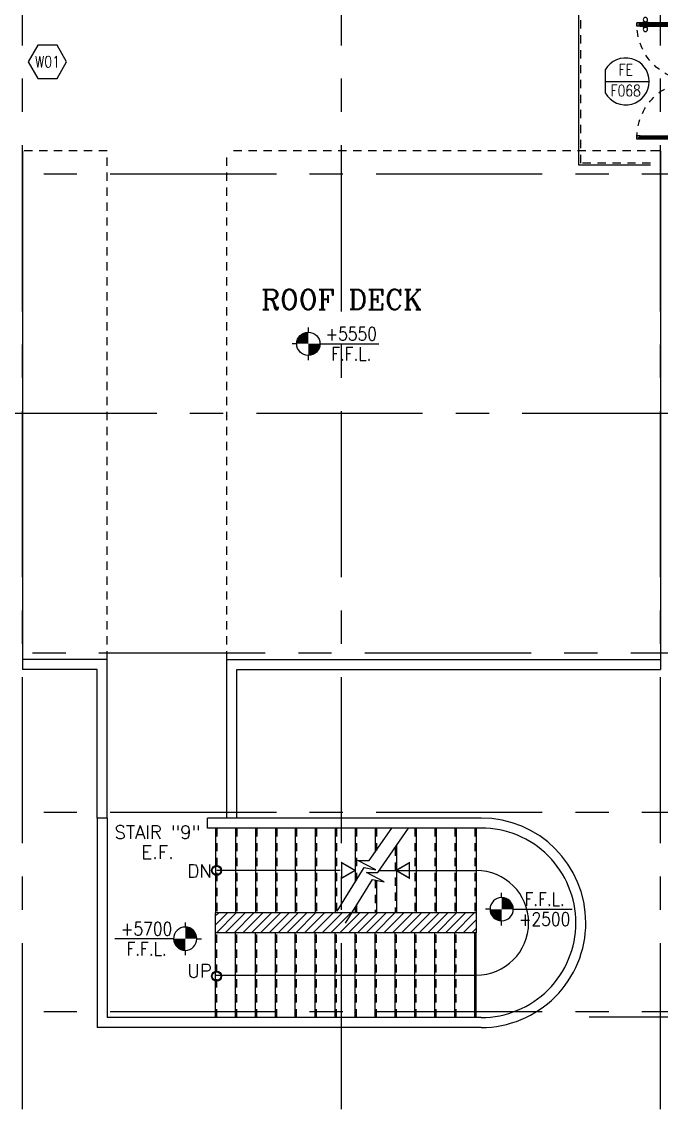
# Model space of a CAD drawing. Extents: x 276011.4 to 276105.3, y 57291.9 to 57371.4.
# Drawn here: x 276052.79 to 276062.41, y 57291.9 to 57308.25 of the extents above; entities that cross this region are included whole.
import ezdxf
from ezdxf.enums import TextEntityAlignment as Align

# ---------------------------------------------------------------- set-up
doc = ezdxf.new("R2010")
doc.units = 0
doc.header["$MEASUREMENT"] = 0
doc.header["$PDMODE"] = 34
for name, pattern in [('CENTERX2', [4, 2.5, -0.5, 0.5, -0.5]), ('HIDDEN', [0.375, 0.25, -0.125]), ('HIDDEN2', [0.1875, 0.125, -0.0625])]:
    doc.linetypes.add(name, pattern=pattern)
doc.layers.get('0').update_dxf_attribs({"linetype": 'CONTINUOUS'})
doc.layers.get('DEFPOINTS').update_dxf_attribs({"linetype": 'CONTINUOUS'})
for name, color, linetype in [('AX-DIM', 4, 'CONTINUOUS'), ('AXES', 11, 'CENTERX2'), ('DOOR', 7, 'CONTINUOUS'), ('DOOR-CR', 2, 'CONTINUOUS'), ('DOOR-NO', 3, 'CONTINUOUS'), ('EL-LEVS', 1, 'CONTINUOUS'), ('Hatch', 11, 'CONTINUOUS'), ('HIDDEN', 9, 'HIDDEN2'), ('LEV-PL', 3, 'CONTINUOUS'), ('PART', 9, 'CONTINUOUS'), ('RM-NAME', 2, 'CONTINUOUS'), ('ROOF', 7, 'CONTINUOUS'), ('STR', 5, 'CONTINUOUS'), ('WALL', 2, 'CONTINUOUS'), ('WIN-BOX', 4, 'CONTINUOUS'), ('WIN-NO', 5, 'CONTINUOUS')]:
    doc.layers.add(name, color=color, linetype=linetype)
doc.styles.add('ROMANC', font='romanc', dxfattribs={"height": 0.1})
doc.styles.add('ROMANS', font='ROMANS.shx', dxfattribs={"width": 0.6})
doc.styles.add('S', font='ROMANS.SHX')
doc.dimstyles.new('STANDARD in', dxfattribs={"dimtxt": 0.24, "dimasz": 0.1, "dimexe": 0.07, "dimexo": 0.05, "dimgap": 0.05, "dimtad": 1, "dimdec": 0, "dimlfac": 1000, "dimzin": 0, "dimdsep": 46, "dimtxsty": 'ROMANS', "dimblk": 'ARCHTICK', "dimcen": 0.05, "dimdle": 0.05, "dimclrd": 4, "dimclre": 4, "dimclrt": 2, "dimadec": 0, "dimazin": 0, "dimtfac": 1, "dimtdec": 0, "dimtmove": 2, "dimatfit": 3, "dimfxl": 0, "dimtolj": 1, "dimtzin": 0, "dimarcsym": 0})

# ---------------------------------------------------------------- blocks, each defined once
blk = doc.blocks.new('_ARCHTICK')
at = {"color": 0, "linetype": 'ByBlock', "const_width": 0.15}
blk.add_lwpolyline([(-0.5, -0.5), (0.5, 0.5)], dxfattribs=at)
blk = doc.blocks.new('*D594')
at = {"layer": 'AX-DIM', "color": 4, "lineweight": -2, "ltscale": 0.3}
for p, q in [((276103.265, 57298.513), (276103.985, 57298.513)), ((276103.915, 57298.563), (276103.915, 57293.238)), ((276061.32, 57293.288), (276103.985, 57293.288))]:
    blk.add_line(p, q, dxfattribs=at)
at = {"layer": 'DEFPOINTS', "color": 0, "ltscale": 0.3}
for p in [(276103.215, 57298.513), (276061.27, 57293.288), (276103.915, 57293.288)]:
    blk.add_point(p, dxfattribs=at)
at = {"layer": 'AX-DIM', "color": 4, "lineweight": -2, "ltscale": 0.3, "xscale": 0.1, "yscale": 0.1, "zscale": 0.1}
for p, rotation in [((276103.915, 57298.513), 90), ((276103.915, 57293.288), 270)]:
    blk.add_blockref('_ARCHTICK', p, dxfattribs=dict(at, rotation=rotation))
at = {"layer": 'AX-DIM', "color": 2, "ltscale": 0.3, "insert": (276103.745, 57295.9), "char_height": 0.24, "attachment_point": 5, "rotation": 90, "style": 'ROMANS'}
blk.add_mtext('\\A1;5225', dxfattribs=at)
blk = doc.blocks.new('LEV1')
at = {"layer": 'LEV-PL'}
for p, q in [((0, 245), (0, 175)), ((-175, 0), (-245, 0)), ((175, 0), (1061, 0)), ((0, -175), (0, -245))]:
    blk.add_line(p, q, dxfattribs=at)
at = {"layer": 'LEV-PL', "const_width": 175}
for points in [[(-88, 0, -0.414214), (0, 88, -1)], [(88, 0, -0.414214), (0, -88, -1)]]:
    blk.add_lwpolyline(points, format="xyb", dxfattribs=at)
at = {"layer": 'LEV-PL'}
blk.add_circle((0, 0), 175, dxfattribs=at)
at = {"layer": 'LEV-PL', "color": 4, "style": 'S', "width": 0.85}
for tag, p in [('+0000', (646, 50)), ('F.F.L.', (646, -250))]:
    blk.add_attdef(tag, text='', height=200, dxfattribs=at).set_placement(p, align=Align.CENTER)
blk = doc.blocks.new('DD1')
at = {"layer": 'DOOR-CR'}
blk.add_line((-308, 0), (353, 0), dxfattribs=at)
blk.add_lwpolyline([(-308, -173, 3.820224), (-308, 173)], format="xyb", close=True, dxfattribs=at)
at = {"layer": 'DOOR-NO', "color": 255, "style": 'ROMANS', "width": 0.8}
for tag, p in [('G', (0, 184)), ('000', (0, -141))]:
    blk.add_attdef(tag, text='', height=204, dxfattribs=at).set_placement(p, align=Align.MIDDLE)
blk = doc.blocks.new('A$C272A55A0')
at = {"layer": 'DOOR', "color": 0, "linetype": 'ByBlock'}
for p, q in [((0, 900), (0, 1050)), ((50, 1050), (0, 1050)), ((50, 950), (50, 1050)), ((1750, 950), (1750, 1050)), ((1750, 1050), (1800, 1050)), ((1800, 1050), (1800, 900)), ((0, 900), (25, 900)), ((25, 950), (50, 950)), ((25, 900), (25, 950)), ((75, 900), (25, 900)), ((25, 850), (25, 900)), ((42, 850), (25, 850)), ((58, 870), (42, 870)), ((42, 870), (42, 850)), ((58, 850), (58, 870)), ((75, 850), (58, 850)), ((75, 900), (75, 850)), ((1725, 900), (1775, 900)), ((1725, 900), (1725, 850)), ((1725, 850), (1742, 850)), ((1742, 870), (1758, 870)), ((1742, 850), (1742, 870)), ((1775, 950), (1750, 950)), ((1758, 870), (1758, 850)), ((1758, 850), (1775, 850)), ((1775, 900), (1775, 950)), ((1800, 900), (1775, 900)), ((1775, 850), (1775, 900)), ((1725, 173), (1718, 173)), ((1718, 173), (1718, 83)), ((1775, 173), (1782, 173)), ((1782, 173), (1782, 83)), ((25, 50), (42, 50)), ((25, 50), (25, 0)), ((25, 0), (75, 0)), ((75, 0), (25, 0)), ((42, 50), (42, 30)), ((42, 30), (58, 30)), ((58, 50), (75, 50)), ((58, 50), (58, 30)), ((75, 50), (75, 0)), ((1718, 160), (1709, 160)), ((1709, 95), (1709, 160)), ((1718, 95), (1709, 95)), ((1718, 95), (1718, 160)), ((1725, 83), (1718, 83)), ((1742, 50), (1725, 50)), ((1725, 50), (1725, 0)), ((1775, 0), (1725, 0)), ((1725, 0), (1775, 0)), ((1742, 50), (1742, 30)), ((1758, 30), (1742, 30)), ((1775, 50), (1758, 50)), ((1758, 50), (1758, 30)), ((1775, 83), (1782, 83)), ((1775, 50), (1775, 0)), ((1782, 160), (1791, 160)), ((1782, 95), (1782, 160)), ((1782, 95), (1791, 95)), ((1791, 95), (1791, 160))]:
    blk.add_line(p, q, dxfattribs=at)
at = {"layer": 'DOOR', "color": 9, "linetype": 'ByBlock'}
for p, q in [((50, 1050), (0, 1010)), ((50, 1050), (0, 937)), ((50, 1050), (37, 950)), ((1750, 1050), (1800, 1010)), ((1750, 1050), (1800, 937)), ((1750, 1050), (1763, 950))]:
    blk.add_line(p, q, dxfattribs=at)
at = {"layer": 'DOOR', "linetype": 'ByBlock'}
for p, q in [((25, 850), (25, 50)), ((42, 850), (42, 50)), ((58, 850), (58, 50)), ((75, 50), (75, 850)), ((1725, 50), (1725, 850)), ((1742, 850), (1742, 50)), ((1758, 850), (1758, 50)), ((1775, 850), (1775, 50))]:
    blk.add_line(p, q, dxfattribs=at)
at = {"layer": 'DOOR', "color": 0, "linetype": 'ByBlock'}
for centre in [(1676, 128), (1824, 128)]:
    blk.add_circle(centre, 32.4, dxfattribs=at)
at = {"layer": 'DOOR', "color": 9, "linetype": 'ByBlock'}
for centre, radius, start, end in [((50, 1050), 54.4, 203.2074, 270), ((50, 1050), 74.4, 227.7764, 270), ((50, 1050), 34.4, 180, 270), ((50, 1050), 14.4, 180, 270), ((1750, 1050), 14.4, 270, 0), ((1750, 1050), 34.4, 270, 0), ((1750, 1050), 54.4, 270, 336.7926), ((1750, 1050), 74.4, 270, 312.2236), ((50, 1050), 94.4, 238.0182, 270), ((50, 1050), 114, 244.0838, 257.3774), ((50, 1050), 134, 248.1598, 259.28), ((50, 1050), 154, 251.1053, 256.2858), ((1750, 1050), 94.4, 270, 301.9818), ((1750, 1050), 114, 282.6226, 295.9162), ((1750, 1050), 134, 280.72, 291.8402), ((1750, 1050), 154, 283.7142, 288.8947)]:
    blk.add_arc(centre, radius, start, end, dxfattribs=at)
at = {"layer": 'DOOR', "linetype": 'HIDDEN', "ltscale": 0.5}
for centre, start, end in [((50, 851), 268.3174, 3.2965), ((1750, 851), 176.7035, 271.6826)]:
    blk.add_arc(centre, 851, start, end, dxfattribs=at)
at = {"layer": 'WALL', "linetype": 'ByBlock'}
blk.add_line((1800, 900), (1800, 1050), dxfattribs=at)
blk = doc.blocks.new('WW1')
at = {"layer": 'WIN-BOX'}
blk.add_lwpolyline([(144, -250), (289, 0), (144, 250), (-144, 250), (-289, 0), (-144, -250)], close=True, dxfattribs=at)
at = {"layer": 'WIN-NO', "style": 'ROMANS', "width": 0.8}
blk.add_attdef('W00', text='', height=170, dxfattribs=at).set_placement((0, 0), align=Align.MIDDLE)

msp = doc.modelspace()

# ---------------------------------------------------------------- hatches: boundary and pattern name
at = {"layer": 'Hatch', "linetype": 'ByBlock', "ltscale": 0.3}
h = msp.add_hatch(dxfattribs=at)
h.set_pattern_fill('ANSI31', color=256, scale=0.75, style=0)
h.set_pattern_definition([(45, (0, 0), (-0.066291260736, 0.066291260736), [])])
h.paths.add_polyline_path([(276057.5955, 57294.8529), (276055.7007, 57294.8529), (276055.7007, 57294.5529), (276057.5955, 57294.5529)])
h.paths.add_polyline_path([(276059.6207, 57294.8529), (276057.5955, 57294.8529), (276057.5955, 57294.5529), (276059.6207, 57294.5529)])

# ---------------------------------------------------------------- linework, layer by layer
for p, q in [((276058.0139, 57295.6378), (276058.3542, 57296.1279)), ((276058.1407, 57295.4595), (276058.6048, 57296.1279)), ((276057.8436, 57295.6378), (276058.0139, 57295.6378)), ((276058.1125, 57295.4974), (276057.8436, 57295.6378)), ((276057.528, 57294.8772), (276057.9371, 57295.5325)), ((276057.9371, 57295.5325), (276058.1125, 57295.4974)), ((276057.6548, 57294.699), (276058.0639, 57295.3542)), ((276058.2393, 57295.3191), (276057.9704, 57295.4595)), ((276057.9704, 57295.4595), (276058.1407, 57295.4595)), ((276058.0639, 57295.3542), (276058.2393, 57295.3191))]:
    msp.add_line(p, q)
at = {"layer": 'AXES'}
for p, q in [((276057.5955, 57291.8986), (276057.5955, 57370.7113)), ((276052.7955, 57291.8986), (276052.7955, 57370.3613)), ((276062.3955, 57291.8986), (276062.3955, 57370.3613)), ((276104.6155, 57305.9629), (276052.5255, 57305.9629)), ((276094.8155, 57302.3629), (276052.5255, 57302.3629)), ((276033.9467, 57298.7629), (276104.6155, 57298.7629)), ((276104.6155, 57296.3629), (276052.5255, 57296.3629)), ((276104.6155, 57293.3629), (276052.5255, 57293.3629))]:
    msp.add_line(p, q, dxfattribs=at)
at = {"layer": 'HIDDEN'}
for p, q in [((276054.0705, 57306.3129), (276052.7955, 57306.3129)), ((276054.0705, 57298.6629), (276054.0705, 57306.3129)), ((276062.3955, 57306.3129), (276055.8705, 57306.3129)), ((276055.8705, 57298.6629), (276055.8705, 57306.3129))]:
    msp.add_line(p, q, dxfattribs=at)
at = {"layer": 'ROOF'}
for p, q in [((276052.7955, 57306.3129), (276052.7955, 57298.5129)), ((276062.3955, 57306.3129), (276062.2455, 57306.3129)), ((276062.3955, 57306.3129), (276062.3955, 57298.5129)), ((276054.0705, 57298.6629), (276052.7964, 57298.6629)), ((276054.0705, 57296.2779), (276054.0705, 57298.6629)), ((276055.8705, 57296.2779), (276055.8705, 57298.6629)), ((276055.8705, 57298.6629), (276062.3946, 57298.6629)), ((276053.9205, 57298.5129), (276052.7955, 57298.5129)), ((276053.9205, 57296.2779), (276053.9205, 57298.5129)), ((276056.0205, 57296.2779), (276056.0205, 57298.5129)), ((276056.0205, 57298.5129), (276062.3955, 57298.5129)), ((276059.6207, 57294.8529), (276055.7007, 57294.8529)), ((276055.7007, 57294.5529), (276055.7007, 57294.8529)), ((276057.8007, 57294.9327), (276057.8007, 57294.8529)), ((276057.8007, 57294.9327), (276057.8007, 57294.8529)), ((276059.6207, 57294.8529), (276059.6207, 57294.5529)), ((276059.6207, 57294.5529), (276055.7007, 57294.5529))]:
    msp.add_line(p, q, dxfattribs=at)
at = {"layer": 'STR'}
for p, q in [((276055.7007, 57296.1279), (276055.7007, 57294.8529)), ((276056.0007, 57296.1279), (276056.0007, 57294.8529)), ((276056.3007, 57296.1279), (276056.3007, 57294.8529)), ((276056.6007, 57296.1279), (276056.6007, 57294.8529)), ((276056.9007, 57296.1279), (276056.9007, 57294.8529)), ((276057.2007, 57296.1279), (276057.2007, 57294.8529)), ((276057.5007, 57296.1279), (276057.5007, 57294.8529)), ((276057.8007, 57296.1279), (276057.8007, 57295.314)), ((276058.1007, 57296.1279), (276058.1007, 57295.7628)), ((276058.7207, 57296.1279), (276058.7207, 57294.8529)), ((276059.0207, 57296.1279), (276059.0207, 57294.8529)), ((276059.3207, 57296.1279), (276059.3207, 57294.8529)), ((276059.6207, 57296.1279), (276059.6207, 57294.8529)), ((276058.4207, 57295.8628), (276058.4207, 57294.8529)), ((276057.5756, 57295.4904), (276055.7207, 57295.4904)), ((276058.1622, 57295.4904), (276059.6231, 57295.4904)), ((276058.1207, 57295.3428), (276058.1207, 57294.8529)), ((276057.8207, 57294.9647), (276057.8207, 57294.8529)), ((276055.7007, 57293.2779), (276055.7007, 57294.5529)), ((276056.0007, 57293.2779), (276056.0007, 57294.5529)), ((276056.3007, 57293.2779), (276056.3007, 57294.5529)), ((276056.6007, 57293.2779), (276056.6007, 57294.5529)), ((276056.9007, 57293.2779), (276056.9007, 57294.5529)), ((276057.2007, 57293.2779), (276057.2007, 57294.5529)), ((276057.5007, 57293.2779), (276057.5007, 57294.5529)), ((276057.8007, 57293.2779), (276057.8007, 57294.5529)), ((276058.1007, 57293.2779), (276058.1007, 57294.5529)), ((276058.4007, 57293.2779), (276058.4007, 57294.5529)), ((276058.7007, 57293.2779), (276058.7007, 57294.5529)), ((276059.0007, 57293.2779), (276059.0007, 57294.5529)), ((276059.3007, 57293.2779), (276059.3007, 57294.5529)), ((276059.6007, 57293.2779), (276059.6007, 57294.5529)), ((276059.6207, 57293.2779), (276059.6207, 57294.5529)), ((276055.7007, 57293.9154), (276059.6231, 57293.9154))]:
    msp.add_line(p, q, dxfattribs=at)
at = {"layer": 'STR', "linetype": 'HIDDEN2'}
for p, q in [((276055.7207, 57296.1279), (276055.7207, 57294.8529)), ((276056.0207, 57296.1279), (276056.0207, 57294.8529)), ((276056.3207, 57296.1279), (276056.3207, 57294.8529)), ((276056.6207, 57296.1279), (276056.6207, 57294.8529)), ((276056.9207, 57296.1279), (276056.9207, 57294.8529)), ((276057.2207, 57296.1279), (276057.2207, 57294.8529)), ((276057.5207, 57296.1279), (276057.5207, 57294.8529)), ((276057.8207, 57296.1279), (276057.8207, 57295.346)), ((276058.1207, 57296.1279), (276058.1207, 57295.7916)), ((276058.7007, 57296.1279), (276058.7007, 57294.8529)), ((276059.0007, 57296.1279), (276059.0007, 57294.8529)), ((276059.3007, 57296.1279), (276059.3007, 57294.8529)), ((276059.6007, 57296.1279), (276059.6007, 57294.8529)), ((276058.4007, 57295.834), (276058.4007, 57294.8529)), ((276058.1007, 57295.3469), (276058.1007, 57294.8529)), ((276057.8207, 57294.9647), (276057.8207, 57294.8529)), ((276055.7207, 57293.2779), (276055.7207, 57294.5529)), ((276056.0207, 57293.2779), (276056.0207, 57294.5529)), ((276056.3207, 57293.2779), (276056.3207, 57294.5529)), ((276056.6207, 57293.2779), (276056.6207, 57294.5529)), ((276056.9207, 57293.2779), (276056.9207, 57294.5529)), ((276057.2207, 57293.2779), (276057.2207, 57294.5529)), ((276057.5207, 57293.2779), (276057.5207, 57294.5529)), ((276057.8207, 57293.2779), (276057.8207, 57294.5529)), ((276058.1207, 57293.2779), (276058.1207, 57294.5529)), ((276058.4207, 57293.2779), (276058.4207, 57294.5529)), ((276058.7207, 57293.2779), (276058.7207, 57294.5529)), ((276059.0207, 57293.2779), (276059.0207, 57294.5529)), ((276059.3207, 57293.2779), (276059.3207, 57294.5529)), ((276059.6007, 57293.2779), (276059.6007, 57294.5529)), ((276059.6207, 57293.2779), (276059.6207, 57294.5529))]:
    msp.add_line(p, q, dxfattribs=at)
at = {"layer": 'STR'}
msp.add_lwpolyline([(276062.2455, 57306.0988), (276061.1655, 57306.0988), (276061.1655, 57308.7338), (276062.3955, 57308.7338)], dxfattribs=at)
at = {"layer": 'STR', "linetype": 'HIDDEN2'}
msp.add_lwpolyline([(276062.2455, 57306.1288), (276061.1955, 57306.1288), (276061.1955, 57308.7038), (276062.3955, 57308.7038)], dxfattribs=at)
at = {"layer": 'STR', "const_width": 0.0215}
for points in [[(276057.5995, 57295.375), (276057.5995, 57295.6059), (276057.7995, 57295.4904)], [(276058.6165, 57295.375), (276058.6165, 57295.6059), (276058.4165, 57295.4904)]]:
    msp.add_lwpolyline(points, close=True, dxfattribs=at)
at = {"layer": 'STR'}
for centre, radius in [((276055.7169, 57295.4899), 0.075), ((276055.7169, 57295.4899), 0.065), ((276055.7169, 57293.9004), 0.075), ((276055.7169, 57293.9004), 0.065)]:
    msp.add_circle(centre, radius, dxfattribs=at)
msp.add_arc((276059.6231, 57294.7029), 0.7875, 270, 90, dxfattribs=at)
at = {"layer": 'WALL'}
for p, q in [((276054.0705, 57296.2779), (276053.9205, 57296.2779)), ((276053.9205, 57296.2779), (276053.9205, 57293.1279)), ((276054.0705, 57296.2779), (276054.0705, 57293.2779)), ((276059.696, 57296.2779), (276055.5798, 57296.2779)), ((276055.5798, 57296.1279), (276055.5798, 57296.2779)), ((276059.696, 57296.1279), (276055.5798, 57296.1279)), ((276059.696, 57293.2779), (276054.0705, 57293.2779)), ((276059.696, 57293.1279), (276053.9205, 57293.1279))]:
    msp.add_line(p, q, dxfattribs=at)
for radius, start, end in [(1.575, 0, 90), (1.425, 0, 90.00002), (1.425, 269.99997, 0), (1.575, 269.99997, 0)]:
    msp.add_arc((276059.696, 57294.7029), radius, start, end, dxfattribs=at)

# ---------------------------------------------------------------- block references
at = {"layer": 'DOOR', "color": 0, "linetype": 'ByBlock', "xscale": -0.001, "yscale": 0.001, "zscale": 0.001, "rotation": 270}
msp.add_blockref('A$C272A55A0', (276062.0401, 57306.4629), dxfattribs=at)
at = {"layer": 'DOOR-NO'}
ref = msp.add_blockref('DD1', (276061.8713, 57307.3571), dxfattribs=dict(at, xscale=0.001, yscale=0.001, zscale=0.001))
ref.add_attrib('G', 'FE', dxfattribs={"height": 0.17, "style": 'ROMANS', "width": 0.8}).set_placement((276061.8713, 57307.5326), align=Align.MIDDLE)
ref.add_attrib('000', 'F068', dxfattribs={"height": 0.17, "style": 'ROMANS', "width": 0.8}).set_placement((276061.8713, 57307.2184), align=Align.MIDDLE)
at = {"layer": 'EL-LEVS'}
ref = msp.add_blockref('LEV1', (276060.0047, 57294.9073), dxfattribs=dict(at, xscale=-0.001, yscale=0.001, zscale=0.001, rotation=180))
ref.add_attrib('F.F.L.', 'F.F.L.', dxfattribs={"layer": 'LEV-PL', "color": 4, "height": 0.2, "style": 'S', "width": 0.85}).set_placement((276060.6508, 57294.9573), align=Align.CENTER)
ref.add_attrib('+0000', '+2500', dxfattribs={"layer": 'LEV-PL', "color": 4, "height": 0.2, "style": 'S', "width": 0.85}).set_placement((276060.6508, 57294.6573), align=Align.CENTER)
at = {"layer": 'LEV-PL', "xscale": 0.001, "yscale": 0.001, "zscale": 0.001}
msp.add_blockref('LEV1', (276057.0963, 57303.4106), dxfattribs=at).add_auto_attribs({'F.F.L.': 'F.F.L.', '+0000': '+5550'})
at = {"layer": 'PART'}
ref = msp.add_blockref('LEV1', (276055.245, 57294.4635), dxfattribs=dict(at, xscale=-0.001, yscale=0.001, zscale=0.001))
ref.add_attrib('F.F.L.', 'F.F.L.', dxfattribs={"layer": 'LEV-PL', "color": 4, "height": 0.2, "style": 'S', "width": 0.85}).set_placement((276054.6636, 57294.2135), align=Align.CENTER)
ref.add_attrib('+0000', '+5700', dxfattribs={"layer": 'LEV-PL', "color": 4, "height": 0.2, "style": 'S', "width": 0.85}).set_placement((276054.6636, 57294.5135), align=Align.CENTER)
at = {"layer": 'WIN-NO', "xscale": 0.001, "yscale": 0.001, "zscale": 0.001}
msp.add_blockref('WW1', (276053.1721, 57307.6526), dxfattribs=at).add_auto_attribs({'W00': 'W01'})

# ---------------------------------------------------------------- texts
at = {"layer": 'RM-NAME'}
for s, height, style, p in [('ROOF DECK', 0.3, 'ROMANC', (276057.5955, 57304.0764)), ('STAIR "9"', 0.2, 'ROMANS', (276054.8285, 57296.0637)), ('E.F.', 0.2, 'ROMANS', (276054.8285, 57295.7637)), ('DN', 0.2, 'ROMANS', (276055.4613, 57295.4818)), ('UP', 0.2, 'ROMANS', (276055.4613, 57293.9785))]:
    msp.add_text(s, height=height, dxfattribs=dict(at, style=style)).set_placement(p, align=Align.MIDDLE)

# ---------------------------------------------------------------- dimensions: what is measured, and where the dimension line sits
at = {"layer": 'AX-DIM'}
dim = msp.add_linear_dim(base=(276103.9155, 57293.2879), p1=(276103.2155, 57298.5129), p2=(276061.2705, 57293.2879), angle=270, dimstyle='STANDARD in', dxfattribs=at)
dim.commit()
dim.dimension.update_dxf_attribs({"geometry": '*D594', "text_midpoint": (276103.7455, 57295.9004)})

doc.saveas('drawing.dxf')
